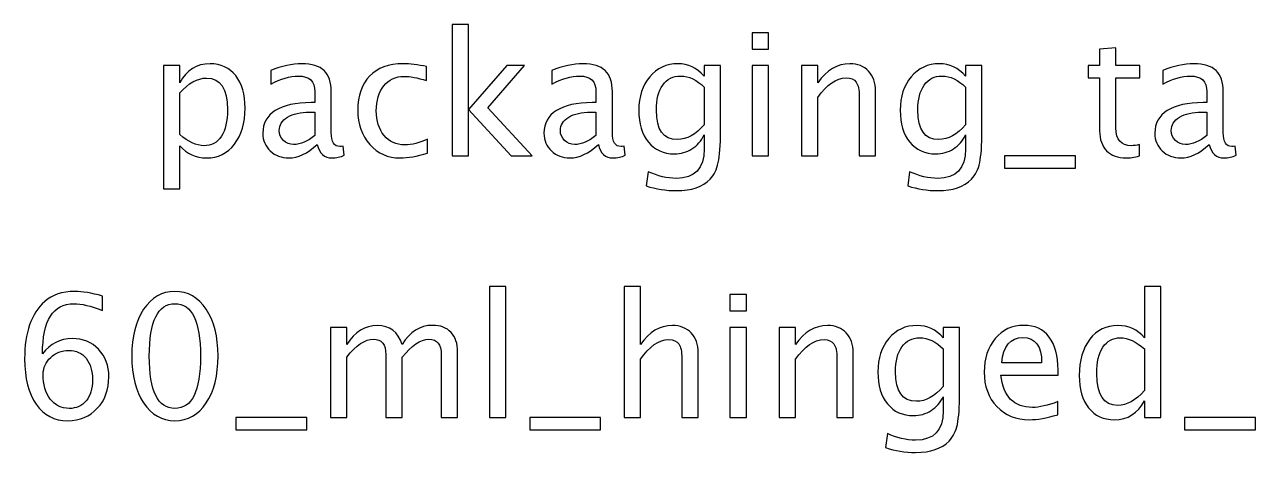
# Model space of a CAD drawing. Header units: centimetres. Extents: x -42.5 to 44.4, y -43.5 to 43.2.
# Drawn here: x -12.4 to -3.24, y 25.96 to 29.15 of the extents above; entities that cross this region are included whole.
import ezdxf

# ---------------------------------------------------------------- set-up
doc = ezdxf.new("R2010")
doc.units = ezdxf.units.CM
doc.header["$MEASUREMENT"] = 0
doc.layers.add('Layer 1', color=7, linetype='Continuous')

msp = doc.modelspace()

# ---------------------------------------------------------------- linework, layer by layer
at = {"layer": 'Layer 1'}
for points, knots in [([(-9.21841, 28.17044), (-9.21841, 28.17044), (-9.21841, 29.14961), (-9.21841, 29.14961), (-9.21841, 29.14961), (-9.21841, 29.14961), (-9.09649, 29.14961), (-9.09649, 29.14961), (-9.09649, 29.14961), (-9.09649, 29.14961), (-9.09649, 28.51694), (-9.09649, 28.51694), (-9.09649, 28.51694), (-9.09649, 28.51694), (-8.81074, 28.84354), (-8.81074, 28.84354), (-8.81074, 28.84354), (-8.81074, 28.84354), (-8.67908, 28.84354), (-8.67908, 28.84354), (-8.67908, 28.84354), (-8.67908, 28.84354), (-8.95213, 28.52943), (-8.95213, 28.52943), (-8.95213, 28.52943), (-8.95213, 28.52943), (-8.62193, 28.17044), (-8.62193, 28.17044), (-8.62193, 28.17044), (-8.62193, 28.17044), (-8.77899, 28.17044), (-8.77899, 28.17044), (-8.77899, 28.17044), (-8.77899, 28.17044), (-9.09649, 28.51567), (-9.09649, 28.51567), (-9.09649, 28.51567), (-9.09649, 28.51567), (-9.09649, 28.17044), (-9.09649, 28.17044), (-9.09649, 28.17044), (-9.09649, 28.17044), (-9.21841, 28.17044), (-9.21841, 28.17044)], [0, 0, 0, 0, 0.0833333, 0.0833333, 0.0833333, 0.0833333, 0.1666667, 0.1666667, 0.1666667, 0.1666667, 0.25, 0.25, 0.25, 0.25, 0.3333333, 0.3333333, 0.3333333, 0.3333333, 0.4166667, 0.4166667, 0.4166667, 0.4166667, 0.5, 0.5, 0.5, 0.5, 0.5833333, 0.5833333, 0.5833333, 0.5833333, 0.6666667, 0.6666667, 0.6666667, 0.6666667, 0.75, 0.75, 0.75, 0.75, 0.8333333, 0.8333333, 0.8333333, 0.8333333, 1, 1, 1, 1]), ([(-6.98299, 28.96673), (-6.98299, 28.96673), (-6.98299, 29.08865), (-6.98299, 29.08865), (-6.98299, 29.08865), (-6.98299, 29.08865), (-6.86107, 29.08865), (-6.86107, 29.08865), (-6.86107, 29.08865), (-6.86107, 29.08865), (-6.86107, 28.96673), (-6.86107, 28.96673), (-6.86107, 28.96673), (-6.86107, 28.96673), (-6.98299, 28.96673), (-6.98299, 28.96673)], [0, 0, 0, 0, 0.2, 0.2, 0.2, 0.2, 0.4, 0.4, 0.4, 0.4, 0.6, 0.6, 0.6, 0.6, 1, 1, 1, 1]), ([(-4.09987, 28.17065), (-4.13755, 28.16028), (-4.17035, 28.1552), (-4.19808, 28.1552), (-4.19808, 28.1552), (-4.26031, 28.1552), (-4.30878, 28.17298), (-4.3435, 28.20854), (-4.3435, 28.20854), (-4.37842, 28.2441), (-4.39578, 28.29342), (-4.39578, 28.35671), (-4.39578, 28.35671), (-4.39578, 28.35671), (-4.39578, 28.7521), (-4.39578, 28.7521), (-4.39578, 28.7521), (-4.39578, 28.7521), (-4.48002, 28.7521), (-4.48002, 28.7521), (-4.48002, 28.7521), (-4.48002, 28.7521), (-4.48002, 28.84354), (-4.48002, 28.84354), (-4.48002, 28.84354), (-4.48002, 28.84354), (-4.39578, 28.84354), (-4.39578, 28.84354), (-4.39578, 28.84354), (-4.39578, 28.84354), (-4.39578, 28.96525), (-4.39578, 28.96525), (-4.39578, 28.96525), (-4.39578, 28.96525), (-4.27386, 28.97689), (-4.27386, 28.97689), (-4.27386, 28.97689), (-4.27386, 28.97689), (-4.27386, 28.84354), (-4.27386, 28.84354), (-4.27386, 28.84354), (-4.27386, 28.84354), (-4.09733, 28.84354), (-4.09733, 28.84354), (-4.09733, 28.84354), (-4.09733, 28.84354), (-4.09733, 28.7521), (-4.09733, 28.7521), (-4.09733, 28.7521), (-4.09733, 28.7521), (-4.27386, 28.7521), (-4.27386, 28.7521), (-4.27386, 28.7521), (-4.27386, 28.7521), (-4.27386, 28.37872), (-4.27386, 28.37872), (-4.27386, 28.37872), (-4.27386, 28.29067), (-4.23555, 28.24664), (-4.15914, 28.24664), (-4.15914, 28.24664), (-4.14284, 28.24664), (-4.12315, 28.24939), (-4.09987, 28.25468), (-4.09987, 28.25468), (-4.09987, 28.25468), (-4.09987, 28.17065), (-4.09987, 28.17065)], [0, 0, 0, 0, 0.0555556, 0.0555556, 0.0555556, 0.0555556, 0.1111111, 0.1111111, 0.1111111, 0.1111111, 0.1666667, 0.1666667, 0.1666667, 0.1666667, 0.2222222, 0.2222222, 0.2222222, 0.2222222, 0.2777778, 0.2777778, 0.2777778, 0.2777778, 0.3333333, 0.3333333, 0.3333333, 0.3333333, 0.3888889, 0.3888889, 0.3888889, 0.3888889, 0.4444444, 0.4444444, 0.4444444, 0.4444444, 0.5, 0.5, 0.5, 0.5, 0.5555556, 0.5555556, 0.5555556, 0.5555556, 0.6111111, 0.6111111, 0.6111111, 0.6111111, 0.6666667, 0.6666667, 0.6666667, 0.6666667, 0.7222222, 0.7222222, 0.7222222, 0.7222222, 0.7777778, 0.7777778, 0.7777778, 0.7777778, 0.8333333, 0.8333333, 0.8333333, 0.8333333, 0.8888889, 0.8888889, 0.8888889, 0.8888889, 1, 1, 1, 1]), ([(-11.36936, 27.92533), (-11.36936, 27.92533), (-11.36936, 28.84354), (-11.36936, 28.84354), (-11.36936, 28.84354), (-11.36936, 28.84354), (-11.24744, 28.84354), (-11.24744, 28.84354), (-11.24744, 28.84354), (-11.24744, 28.84354), (-11.24744, 28.71633), (-11.24744, 28.71633), (-11.24744, 28.71633), (-11.19749, 28.81052), (-11.12234, 28.85751), (-11.02223, 28.85751), (-11.02223, 28.85751), (-10.94116, 28.85751), (-10.87745, 28.82809), (-10.83088, 28.76903), (-10.83088, 28.76903), (-10.78431, 28.70998), (-10.76103, 28.62933), (-10.76103, 28.5271), (-10.76103, 28.5271), (-10.76103, 28.41576), (-10.78749, 28.3258), (-10.84019, 28.25765), (-10.84019, 28.25765), (-10.8929, 28.18928), (-10.96232, 28.1552), (-11.04826, 28.1552), (-11.04826, 28.1552), (-11.12806, 28.1552), (-11.19452, 28.18568), (-11.24744, 28.24685), (-11.24744, 28.24685), (-11.24744, 28.24685), (-11.24744, 27.92533), (-11.24744, 27.92533), (-11.24744, 27.92533), (-11.24744, 27.92533), (-11.36936, 27.92533), (-11.36936, 27.92533)], [0, 0, 0, 0, 0.0833333, 0.0833333, 0.0833333, 0.0833333, 0.1666667, 0.1666667, 0.1666667, 0.1666667, 0.25, 0.25, 0.25, 0.25, 0.3333333, 0.3333333, 0.3333333, 0.3333333, 0.4166667, 0.4166667, 0.4166667, 0.4166667, 0.5, 0.5, 0.5, 0.5, 0.5833333, 0.5833333, 0.5833333, 0.5833333, 0.6666667, 0.6666667, 0.6666667, 0.6666667, 0.75, 0.75, 0.75, 0.75, 0.8333333, 0.8333333, 0.8333333, 0.8333333, 1, 1, 1, 1]), ([(-10.22319, 28.25617), (-10.29642, 28.18886), (-10.36691, 28.1552), (-10.43464, 28.1552), (-10.43464, 28.1552), (-10.49031, 28.1552), (-10.53667, 28.17256), (-10.57328, 28.20748), (-10.57328, 28.20748), (-10.61011, 28.24241), (-10.62853, 28.28643), (-10.62853, 28.33956), (-10.62853, 28.33956), (-10.62853, 28.41301), (-10.59763, 28.46953), (-10.53582, 28.5089), (-10.53582, 28.5089), (-10.47401, 28.54827), (-10.38532, 28.56795), (-10.26975, 28.56795), (-10.26975, 28.56795), (-10.26975, 28.56795), (-10.24118, 28.56795), (-10.24118, 28.56795), (-10.24118, 28.56795), (-10.24118, 28.56795), (-10.24118, 28.64902), (-10.24118, 28.64902), (-10.24118, 28.64902), (-10.24118, 28.72712), (-10.28182, 28.76607), (-10.36331, 28.76607), (-10.36331, 28.76607), (-10.42639, 28.76607), (-10.49539, 28.74617), (-10.57011, 28.70638), (-10.57011, 28.70638), (-10.57011, 28.70638), (-10.57011, 28.80671), (-10.57011, 28.80671), (-10.57011, 28.80671), (-10.48798, 28.84058), (-10.41051, 28.85751), (-10.33791, 28.85751), (-10.33791, 28.85751), (-10.26319, 28.85751), (-10.20795, 28.84058), (-10.1726, 28.8065), (-10.1726, 28.8065), (-10.13704, 28.77242), (-10.11926, 28.71993), (-10.11926, 28.64902), (-10.11926, 28.64902), (-10.11926, 28.64902), (-10.11926, 28.34485), (-10.11926, 28.34485), (-10.11926, 28.34485), (-10.11926, 28.27522), (-10.09788, 28.24029), (-10.05491, 28.24029), (-10.05491, 28.24029), (-10.04962, 28.24029), (-10.04179, 28.24114), (-10.03142, 28.24283), (-10.03142, 28.24283), (-10.03142, 28.24283), (-10.02274, 28.1751), (-10.02274, 28.1751), (-10.02274, 28.1751), (-10.05047, 28.16176), (-10.08095, 28.1552), (-10.11439, 28.1552), (-10.11439, 28.1552), (-10.17133, 28.1552), (-10.20752, 28.18886), (-10.22319, 28.25617)], [0, 0, 0, 0, 0.05, 0.05, 0.05, 0.05, 0.1, 0.1, 0.1, 0.1, 0.15, 0.15, 0.15, 0.15, 0.2, 0.2, 0.2, 0.2, 0.25, 0.25, 0.25, 0.25, 0.3, 0.3, 0.3, 0.3, 0.35, 0.35, 0.35, 0.35, 0.4, 0.4, 0.4, 0.4, 0.45, 0.45, 0.45, 0.45, 0.5, 0.5, 0.5, 0.5, 0.55, 0.55, 0.55, 0.55, 0.6, 0.6, 0.6, 0.6, 0.65, 0.65, 0.65, 0.65, 0.7, 0.7, 0.7, 0.7, 0.75, 0.75, 0.75, 0.75, 0.8, 0.8, 0.8, 0.8, 0.85, 0.85, 0.85, 0.85, 0.9, 0.9, 0.9, 0.9, 1, 1, 1, 1]), ([(-9.4015, 28.19076), (-9.48045, 28.16705), (-9.54861, 28.1552), (-9.60597, 28.1552), (-9.60597, 28.1552), (-9.69699, 28.1552), (-9.77234, 28.18886), (-9.83224, 28.25595), (-9.83224, 28.25595), (-9.89214, 28.32326), (-9.9222, 28.40814), (-9.9222, 28.51038), (-9.9222, 28.51038), (-9.9222, 28.6196), (-9.89257, 28.7049), (-9.8333, 28.76586), (-9.8333, 28.76586), (-9.77403, 28.82703), (-9.69127, 28.85751), (-9.58501, 28.85751), (-9.58501, 28.85751), (-9.53273, 28.85751), (-9.47389, 28.85031), (-9.40912, 28.83592), (-9.40912, 28.83592), (-9.40912, 28.83592), (-9.40912, 28.73305), (-9.40912, 28.73305), (-9.40912, 28.73305), (-9.47791, 28.75337), (-9.534, 28.76353), (-9.57718, 28.76353), (-9.57718, 28.76353), (-9.63984, 28.76353), (-9.69, 28.74004), (-9.72747, 28.69326), (-9.72747, 28.69326), (-9.76493, 28.64648), (-9.78377, 28.58404), (-9.78377, 28.50614), (-9.78377, 28.50614), (-9.78377, 28.43058), (-9.7643, 28.36962), (-9.72556, 28.32284), (-9.72556, 28.32284), (-9.68683, 28.27627), (-9.63624, 28.25299), (-9.57337, 28.25299), (-9.57337, 28.25299), (-9.5177, 28.25299), (-9.46055, 28.26738), (-9.4015, 28.29617), (-9.4015, 28.29617), (-9.4015, 28.29617), (-9.4015, 28.19076), (-9.4015, 28.19076)], [0, 0, 0, 0, 0.0666667, 0.0666667, 0.0666667, 0.0666667, 0.1333333, 0.1333333, 0.1333333, 0.1333333, 0.2, 0.2, 0.2, 0.2, 0.2666667, 0.2666667, 0.2666667, 0.2666667, 0.3333333, 0.3333333, 0.3333333, 0.3333333, 0.4, 0.4, 0.4, 0.4, 0.4666667, 0.4666667, 0.4666667, 0.4666667, 0.5333333, 0.5333333, 0.5333333, 0.5333333, 0.6, 0.6, 0.6, 0.6, 0.6666667, 0.6666667, 0.6666667, 0.6666667, 0.7333333, 0.7333333, 0.7333333, 0.7333333, 0.8, 0.8, 0.8, 0.8, 0.8666667, 0.8666667, 0.8666667, 0.8666667, 1, 1, 1, 1]), ([(-8.12917, 28.25617), (-8.2024, 28.18886), (-8.27289, 28.1552), (-8.34062, 28.1552), (-8.34062, 28.1552), (-8.39629, 28.1552), (-8.44265, 28.17256), (-8.47926, 28.20748), (-8.47926, 28.20748), (-8.51609, 28.24241), (-8.53451, 28.28643), (-8.53451, 28.33956), (-8.53451, 28.33956), (-8.53451, 28.41301), (-8.50361, 28.46953), (-8.4418, 28.5089), (-8.4418, 28.5089), (-8.37999, 28.54827), (-8.2913, 28.56795), (-8.17573, 28.56795), (-8.17573, 28.56795), (-8.17573, 28.56795), (-8.14716, 28.56795), (-8.14716, 28.56795), (-8.14716, 28.56795), (-8.14716, 28.56795), (-8.14716, 28.64902), (-8.14716, 28.64902), (-8.14716, 28.64902), (-8.14716, 28.72712), (-8.1878, 28.76607), (-8.26929, 28.76607), (-8.26929, 28.76607), (-8.33237, 28.76607), (-8.40137, 28.74617), (-8.47609, 28.70638), (-8.47609, 28.70638), (-8.47609, 28.70638), (-8.47609, 28.80671), (-8.47609, 28.80671), (-8.47609, 28.80671), (-8.39396, 28.84058), (-8.31649, 28.85751), (-8.24389, 28.85751), (-8.24389, 28.85751), (-8.16917, 28.85751), (-8.11393, 28.84058), (-8.07858, 28.8065), (-8.07858, 28.8065), (-8.04302, 28.77242), (-8.02524, 28.71993), (-8.02524, 28.64902), (-8.02524, 28.64902), (-8.02524, 28.64902), (-8.02524, 28.34485), (-8.02524, 28.34485), (-8.02524, 28.34485), (-8.02524, 28.27522), (-8.00386, 28.24029), (-7.96089, 28.24029), (-7.96089, 28.24029), (-7.9556, 28.24029), (-7.94777, 28.24114), (-7.9374, 28.24283), (-7.9374, 28.24283), (-7.9374, 28.24283), (-7.92872, 28.1751), (-7.92872, 28.1751), (-7.92872, 28.1751), (-7.95645, 28.16176), (-7.98693, 28.1552), (-8.02037, 28.1552), (-8.02037, 28.1552), (-8.07731, 28.1552), (-8.1135, 28.18886), (-8.12917, 28.25617)], [0, 0, 0, 0, 0.05, 0.05, 0.05, 0.05, 0.1, 0.1, 0.1, 0.1, 0.15, 0.15, 0.15, 0.15, 0.2, 0.2, 0.2, 0.2, 0.25, 0.25, 0.25, 0.25, 0.3, 0.3, 0.3, 0.3, 0.35, 0.35, 0.35, 0.35, 0.4, 0.4, 0.4, 0.4, 0.45, 0.45, 0.45, 0.45, 0.5, 0.5, 0.5, 0.5, 0.55, 0.55, 0.55, 0.55, 0.6, 0.6, 0.6, 0.6, 0.65, 0.65, 0.65, 0.65, 0.7, 0.7, 0.7, 0.7, 0.75, 0.75, 0.75, 0.75, 0.8, 0.8, 0.8, 0.8, 0.85, 0.85, 0.85, 0.85, 0.9, 0.9, 0.9, 0.9, 1, 1, 1, 1]), ([(-7.7723, 27.94692), (-7.7723, 27.94692), (-7.75791, 28.05233), (-7.75791, 28.05233), (-7.75791, 28.05233), (-7.68721, 28.01931), (-7.61715, 28.0028), (-7.54793, 28.0028), (-7.54793, 28.0028), (-7.41056, 28.0028), (-7.34177, 28.07561), (-7.34177, 28.22103), (-7.34177, 28.22103), (-7.34177, 28.22103), (-7.34177, 28.32686), (-7.34177, 28.32686), (-7.34177, 28.32686), (-7.36294, 28.2822), (-7.39299, 28.2477), (-7.43215, 28.22293), (-7.43215, 28.22293), (-7.47131, 28.19817), (-7.51491, 28.18568), (-7.56296, 28.18568), (-7.56296, 28.18568), (-7.64445, 28.18568), (-7.70901, 28.21489), (-7.75664, 28.27331), (-7.75664, 28.27331), (-7.80426, 28.33173), (-7.82818, 28.41089), (-7.82818, 28.5108), (-7.82818, 28.5108), (-7.82818, 28.61304), (-7.80109, 28.69643), (-7.7469, 28.76099), (-7.7469, 28.76099), (-7.6925, 28.82534), (-7.62244, 28.85751), (-7.53629, 28.85751), (-7.53629, 28.85751), (-7.46094, 28.85751), (-7.39596, 28.82703), (-7.34177, 28.76586), (-7.34177, 28.76586), (-7.34177, 28.76586), (-7.34177, 28.84354), (-7.34177, 28.84354), (-7.34177, 28.84354), (-7.34177, 28.84354), (-7.21985, 28.84354), (-7.21985, 28.84354), (-7.21985, 28.84354), (-7.21985, 28.84354), (-7.21985, 28.35417), (-7.21985, 28.35417), (-7.21985, 28.35417), (-7.21985, 28.24897), (-7.22535, 28.17108), (-7.23636, 28.12049), (-7.23636, 28.12049), (-7.24715, 28.0699), (-7.2679, 28.02841), (-7.29795, 27.99624), (-7.29795, 27.99624), (-7.35129, 27.93972), (-7.43469, 27.91136), (-7.54793, 27.91136), (-7.54793, 27.91136), (-7.62561, 27.91136), (-7.70033, 27.92321), (-7.7723, 27.94692)], [0, 0, 0, 0, 0.0526316, 0.0526316, 0.0526316, 0.0526316, 0.1052632, 0.1052632, 0.1052632, 0.1052632, 0.1578947, 0.1578947, 0.1578947, 0.1578947, 0.2105263, 0.2105263, 0.2105263, 0.2105263, 0.2631579, 0.2631579, 0.2631579, 0.2631579, 0.3157895, 0.3157895, 0.3157895, 0.3157895, 0.3684211, 0.3684211, 0.3684211, 0.3684211, 0.4210526, 0.4210526, 0.4210526, 0.4210526, 0.4736842, 0.4736842, 0.4736842, 0.4736842, 0.5263158, 0.5263158, 0.5263158, 0.5263158, 0.5789474, 0.5789474, 0.5789474, 0.5789474, 0.6315789, 0.6315789, 0.6315789, 0.6315789, 0.6842105, 0.6842105, 0.6842105, 0.6842105, 0.7368421, 0.7368421, 0.7368421, 0.7368421, 0.7894737, 0.7894737, 0.7894737, 0.7894737, 0.8421053, 0.8421053, 0.8421053, 0.8421053, 0.8947368, 0.8947368, 0.8947368, 0.8947368, 1, 1, 1, 1]), ([(-6.98299, 28.17044), (-6.98299, 28.17044), (-6.98299, 28.84354), (-6.98299, 28.84354), (-6.98299, 28.84354), (-6.98299, 28.84354), (-6.86107, 28.84354), (-6.86107, 28.84354), (-6.86107, 28.84354), (-6.86107, 28.84354), (-6.86107, 28.17044), (-6.86107, 28.17044), (-6.86107, 28.17044), (-6.86107, 28.17044), (-6.98299, 28.17044), (-6.98299, 28.17044)], [0, 0, 0, 0, 0.2, 0.2, 0.2, 0.2, 0.4, 0.4, 0.4, 0.4, 0.6, 0.6, 0.6, 0.6, 1, 1, 1, 1]), ([(-6.61596, 28.17044), (-6.61596, 28.17044), (-6.61596, 28.84354), (-6.61596, 28.84354), (-6.61596, 28.84354), (-6.61596, 28.84354), (-6.49404, 28.84354), (-6.49404, 28.84354), (-6.49404, 28.84354), (-6.49404, 28.84354), (-6.49404, 28.71633), (-6.49404, 28.71633), (-6.49404, 28.71633), (-6.42948, 28.81052), (-6.35032, 28.85751), (-6.25676, 28.85751), (-6.25676, 28.85751), (-6.19792, 28.85751), (-6.15114, 28.8391), (-6.11664, 28.80205), (-6.11664, 28.80205), (-6.08214, 28.76522), (-6.06478, 28.71548), (-6.06478, 28.65325), (-6.06478, 28.65325), (-6.06478, 28.65325), (-6.06478, 28.17044), (-6.06478, 28.17044), (-6.06478, 28.17044), (-6.06478, 28.17044), (-6.1867, 28.17044), (-6.1867, 28.17044), (-6.1867, 28.17044), (-6.1867, 28.17044), (-6.1867, 28.61346), (-6.1867, 28.61346), (-6.1867, 28.61346), (-6.1867, 28.66341), (-6.19411, 28.69897), (-6.20871, 28.72014), (-6.20871, 28.72014), (-6.22353, 28.74152), (-6.24787, 28.7521), (-6.28195, 28.7521), (-6.28195, 28.7521), (-6.35688, 28.7521), (-6.42758, 28.70321), (-6.49404, 28.60542), (-6.49404, 28.60542), (-6.49404, 28.60542), (-6.49404, 28.17044), (-6.49404, 28.17044), (-6.49404, 28.17044), (-6.49404, 28.17044), (-6.61596, 28.17044), (-6.61596, 28.17044)], [0, 0, 0, 0, 0.0666667, 0.0666667, 0.0666667, 0.0666667, 0.1333333, 0.1333333, 0.1333333, 0.1333333, 0.2, 0.2, 0.2, 0.2, 0.2666667, 0.2666667, 0.2666667, 0.2666667, 0.3333333, 0.3333333, 0.3333333, 0.3333333, 0.4, 0.4, 0.4, 0.4, 0.4666667, 0.4666667, 0.4666667, 0.4666667, 0.5333333, 0.5333333, 0.5333333, 0.5333333, 0.6, 0.6, 0.6, 0.6, 0.6666667, 0.6666667, 0.6666667, 0.6666667, 0.7333333, 0.7333333, 0.7333333, 0.7333333, 0.8, 0.8, 0.8, 0.8, 0.8666667, 0.8666667, 0.8666667, 0.8666667, 1, 1, 1, 1]), ([(-5.82517, 27.94692), (-5.82517, 27.94692), (-5.81078, 28.05233), (-5.81078, 28.05233), (-5.81078, 28.05233), (-5.74008, 28.01931), (-5.67002, 28.0028), (-5.6008, 28.0028), (-5.6008, 28.0028), (-5.46343, 28.0028), (-5.39464, 28.07561), (-5.39464, 28.22103), (-5.39464, 28.22103), (-5.39464, 28.22103), (-5.39464, 28.32686), (-5.39464, 28.32686), (-5.39464, 28.32686), (-5.41581, 28.2822), (-5.44586, 28.2477), (-5.48502, 28.22293), (-5.48502, 28.22293), (-5.52418, 28.19817), (-5.56778, 28.18568), (-5.61583, 28.18568), (-5.61583, 28.18568), (-5.69732, 28.18568), (-5.76188, 28.21489), (-5.80951, 28.27331), (-5.80951, 28.27331), (-5.85713, 28.33173), (-5.88105, 28.41089), (-5.88105, 28.5108), (-5.88105, 28.5108), (-5.88105, 28.61304), (-5.85396, 28.69643), (-5.79977, 28.76099), (-5.79977, 28.76099), (-5.74537, 28.82534), (-5.67531, 28.85751), (-5.58916, 28.85751), (-5.58916, 28.85751), (-5.51381, 28.85751), (-5.44883, 28.82703), (-5.39464, 28.76586), (-5.39464, 28.76586), (-5.39464, 28.76586), (-5.39464, 28.84354), (-5.39464, 28.84354), (-5.39464, 28.84354), (-5.39464, 28.84354), (-5.27272, 28.84354), (-5.27272, 28.84354), (-5.27272, 28.84354), (-5.27272, 28.84354), (-5.27272, 28.35417), (-5.27272, 28.35417), (-5.27272, 28.35417), (-5.27272, 28.24897), (-5.27822, 28.17108), (-5.28923, 28.12049), (-5.28923, 28.12049), (-5.30002, 28.0699), (-5.32077, 28.02841), (-5.35082, 27.99624), (-5.35082, 27.99624), (-5.40416, 27.93972), (-5.48756, 27.91136), (-5.6008, 27.91136), (-5.6008, 27.91136), (-5.67848, 27.91136), (-5.7532, 27.92321), (-5.82517, 27.94692)], [0, 0, 0, 0, 0.0526316, 0.0526316, 0.0526316, 0.0526316, 0.1052632, 0.1052632, 0.1052632, 0.1052632, 0.1578947, 0.1578947, 0.1578947, 0.1578947, 0.2105263, 0.2105263, 0.2105263, 0.2105263, 0.2631579, 0.2631579, 0.2631579, 0.2631579, 0.3157895, 0.3157895, 0.3157895, 0.3157895, 0.3684211, 0.3684211, 0.3684211, 0.3684211, 0.4210526, 0.4210526, 0.4210526, 0.4210526, 0.4736842, 0.4736842, 0.4736842, 0.4736842, 0.5263158, 0.5263158, 0.5263158, 0.5263158, 0.5789474, 0.5789474, 0.5789474, 0.5789474, 0.6315789, 0.6315789, 0.6315789, 0.6315789, 0.6842105, 0.6842105, 0.6842105, 0.6842105, 0.7368421, 0.7368421, 0.7368421, 0.7368421, 0.7894737, 0.7894737, 0.7894737, 0.7894737, 0.8421053, 0.8421053, 0.8421053, 0.8421053, 0.8947368, 0.8947368, 0.8947368, 0.8947368, 1, 1, 1, 1]), ([(-3.57896, 28.25617), (-3.65219, 28.18886), (-3.72268, 28.1552), (-3.79041, 28.1552), (-3.79041, 28.1552), (-3.84608, 28.1552), (-3.89244, 28.17256), (-3.92905, 28.20748), (-3.92905, 28.20748), (-3.96588, 28.24241), (-3.9843, 28.28643), (-3.9843, 28.33956), (-3.9843, 28.33956), (-3.9843, 28.41301), (-3.9534, 28.46953), (-3.89159, 28.5089), (-3.89159, 28.5089), (-3.82978, 28.54827), (-3.74109, 28.56795), (-3.62552, 28.56795), (-3.62552, 28.56795), (-3.62552, 28.56795), (-3.59695, 28.56795), (-3.59695, 28.56795), (-3.59695, 28.56795), (-3.59695, 28.56795), (-3.59695, 28.64902), (-3.59695, 28.64902), (-3.59695, 28.64902), (-3.59695, 28.72712), (-3.63759, 28.76607), (-3.71908, 28.76607), (-3.71908, 28.76607), (-3.78216, 28.76607), (-3.85116, 28.74617), (-3.92588, 28.70638), (-3.92588, 28.70638), (-3.92588, 28.70638), (-3.92588, 28.80671), (-3.92588, 28.80671), (-3.92588, 28.80671), (-3.84375, 28.84058), (-3.76628, 28.85751), (-3.69368, 28.85751), (-3.69368, 28.85751), (-3.61896, 28.85751), (-3.56372, 28.84058), (-3.52837, 28.8065), (-3.52837, 28.8065), (-3.49281, 28.77242), (-3.47503, 28.71993), (-3.47503, 28.64902), (-3.47503, 28.64902), (-3.47503, 28.64902), (-3.47503, 28.34485), (-3.47503, 28.34485), (-3.47503, 28.34485), (-3.47503, 28.27522), (-3.45365, 28.24029), (-3.41068, 28.24029), (-3.41068, 28.24029), (-3.40539, 28.24029), (-3.39756, 28.24114), (-3.38719, 28.24283), (-3.38719, 28.24283), (-3.38719, 28.24283), (-3.37851, 28.1751), (-3.37851, 28.1751), (-3.37851, 28.1751), (-3.40624, 28.16176), (-3.43672, 28.1552), (-3.47016, 28.1552), (-3.47016, 28.1552), (-3.5271, 28.1552), (-3.56329, 28.18886), (-3.57896, 28.25617)], [0, 0, 0, 0, 0.05, 0.05, 0.05, 0.05, 0.1, 0.1, 0.1, 0.1, 0.15, 0.15, 0.15, 0.15, 0.2, 0.2, 0.2, 0.2, 0.25, 0.25, 0.25, 0.25, 0.3, 0.3, 0.3, 0.3, 0.35, 0.35, 0.35, 0.35, 0.4, 0.4, 0.4, 0.4, 0.45, 0.45, 0.45, 0.45, 0.5, 0.5, 0.5, 0.5, 0.55, 0.55, 0.55, 0.55, 0.6, 0.6, 0.6, 0.6, 0.65, 0.65, 0.65, 0.65, 0.7, 0.7, 0.7, 0.7, 0.75, 0.75, 0.75, 0.75, 0.8, 0.8, 0.8, 0.8, 0.85, 0.85, 0.85, 0.85, 0.9, 0.9, 0.9, 0.9, 1, 1, 1, 1]), ([(-11.24744, 28.33088), (-11.18457, 28.27479), (-11.12467, 28.24664), (-11.06773, 28.24664), (-11.06773, 28.24664), (-11.01164, 28.24664), (-10.96825, 28.27014), (-10.93777, 28.31691), (-10.93777, 28.31691), (-10.90708, 28.36369), (-10.89184, 28.42952), (-10.89184, 28.51461), (-10.89184, 28.51461), (-10.89184, 28.67209), (-10.94391, 28.75083), (-11.04805, 28.75083), (-11.04805, 28.75083), (-11.11621, 28.75083), (-11.18267, 28.714), (-11.24744, 28.64013), (-11.24744, 28.64013), (-11.24744, 28.64013), (-11.24744, 28.33088), (-11.24744, 28.33088)], [0, 0, 0, 0, 0.1428571, 0.1428571, 0.1428571, 0.1428571, 0.2857143, 0.2857143, 0.2857143, 0.2857143, 0.4285714, 0.4285714, 0.4285714, 0.4285714, 0.5714286, 0.5714286, 0.5714286, 0.5714286, 0.7142857, 0.7142857, 0.7142857, 0.7142857, 1, 1, 1, 1]), ([(-7.34177, 28.40327), (-7.34177, 28.40327), (-7.34177, 28.68246), (-7.34177, 28.68246), (-7.34177, 28.68246), (-7.39553, 28.73813), (-7.45416, 28.76607), (-7.51745, 28.76607), (-7.51745, 28.76607), (-7.57376, 28.76607), (-7.61778, 28.74363), (-7.64953, 28.69855), (-7.64953, 28.69855), (-7.68149, 28.65368), (-7.69737, 28.59123), (-7.69737, 28.51165), (-7.69737, 28.51165), (-7.69737, 28.36539), (-7.64551, 28.29236), (-7.54158, 28.29236), (-7.54158, 28.29236), (-7.47089, 28.29236), (-7.40421, 28.3294), (-7.34177, 28.40327)], [0, 0, 0, 0, 0.1428571, 0.1428571, 0.1428571, 0.1428571, 0.2857143, 0.2857143, 0.2857143, 0.2857143, 0.4285714, 0.4285714, 0.4285714, 0.4285714, 0.5714286, 0.5714286, 0.5714286, 0.5714286, 0.7142857, 0.7142857, 0.7142857, 0.7142857, 1, 1, 1, 1]), ([(-5.39464, 28.40327), (-5.39464, 28.40327), (-5.39464, 28.68246), (-5.39464, 28.68246), (-5.39464, 28.68246), (-5.4484, 28.73813), (-5.50703, 28.76607), (-5.57032, 28.76607), (-5.57032, 28.76607), (-5.62663, 28.76607), (-5.67065, 28.74363), (-5.7024, 28.69855), (-5.7024, 28.69855), (-5.73436, 28.65368), (-5.75024, 28.59123), (-5.75024, 28.51165), (-5.75024, 28.51165), (-5.75024, 28.36539), (-5.69838, 28.29236), (-5.59445, 28.29236), (-5.59445, 28.29236), (-5.52376, 28.29236), (-5.45708, 28.3294), (-5.39464, 28.40327)], [0, 0, 0, 0, 0.1428571, 0.1428571, 0.1428571, 0.1428571, 0.2857143, 0.2857143, 0.2857143, 0.2857143, 0.4285714, 0.4285714, 0.4285714, 0.4285714, 0.5714286, 0.5714286, 0.5714286, 0.5714286, 0.7142857, 0.7142857, 0.7142857, 0.7142857, 1, 1, 1, 1]), ([(-10.24118, 28.32263), (-10.24118, 28.32263), (-10.24118, 28.49556), (-10.24118, 28.49556), (-10.24118, 28.49556), (-10.24118, 28.49556), (-10.28034, 28.49683), (-10.28034, 28.49683), (-10.28034, 28.49683), (-10.34807, 28.49683), (-10.40268, 28.48434), (-10.44438, 28.45937), (-10.44438, 28.45937), (-10.48587, 28.43418), (-10.50661, 28.40095), (-10.50661, 28.35946), (-10.50661, 28.35946), (-10.50661, 28.33046), (-10.49624, 28.30591), (-10.47571, 28.2858), (-10.47571, 28.2858), (-10.45496, 28.26569), (-10.42977, 28.25553), (-10.39993, 28.25553), (-10.39993, 28.25553), (-10.34913, 28.25553), (-10.29621, 28.27797), (-10.24118, 28.32263)], [0, 0, 0, 0, 0.125, 0.125, 0.125, 0.125, 0.25, 0.25, 0.25, 0.25, 0.375, 0.375, 0.375, 0.375, 0.5, 0.5, 0.5, 0.5, 0.625, 0.625, 0.625, 0.625, 0.75, 0.75, 0.75, 0.75, 1, 1, 1, 1]), ([(-8.14716, 28.32263), (-8.14716, 28.32263), (-8.14716, 28.49556), (-8.14716, 28.49556), (-8.14716, 28.49556), (-8.14716, 28.49556), (-8.18632, 28.49683), (-8.18632, 28.49683), (-8.18632, 28.49683), (-8.25405, 28.49683), (-8.30866, 28.48434), (-8.35036, 28.45937), (-8.35036, 28.45937), (-8.39185, 28.43418), (-8.41259, 28.40095), (-8.41259, 28.35946), (-8.41259, 28.35946), (-8.41259, 28.33046), (-8.40222, 28.30591), (-8.38169, 28.2858), (-8.38169, 28.2858), (-8.36094, 28.26569), (-8.33575, 28.25553), (-8.30591, 28.25553), (-8.30591, 28.25553), (-8.25511, 28.25553), (-8.20219, 28.27797), (-8.14716, 28.32263)], [0, 0, 0, 0, 0.125, 0.125, 0.125, 0.125, 0.25, 0.25, 0.25, 0.25, 0.375, 0.375, 0.375, 0.375, 0.5, 0.5, 0.5, 0.5, 0.625, 0.625, 0.625, 0.625, 0.75, 0.75, 0.75, 0.75, 1, 1, 1, 1]), ([(-3.59695, 28.32263), (-3.59695, 28.32263), (-3.59695, 28.49556), (-3.59695, 28.49556), (-3.59695, 28.49556), (-3.59695, 28.49556), (-3.63611, 28.49683), (-3.63611, 28.49683), (-3.63611, 28.49683), (-3.70384, 28.49683), (-3.75845, 28.48434), (-3.80015, 28.45937), (-3.80015, 28.45937), (-3.84164, 28.43418), (-3.86238, 28.40095), (-3.86238, 28.35946), (-3.86238, 28.35946), (-3.86238, 28.33046), (-3.85201, 28.30591), (-3.83148, 28.2858), (-3.83148, 28.2858), (-3.81073, 28.26569), (-3.78554, 28.25553), (-3.7557, 28.25553), (-3.7557, 28.25553), (-3.7049, 28.25553), (-3.65198, 28.27797), (-3.59695, 28.32263)], [0, 0, 0, 0, 0.125, 0.125, 0.125, 0.125, 0.25, 0.25, 0.25, 0.25, 0.375, 0.375, 0.375, 0.375, 0.5, 0.5, 0.5, 0.5, 0.625, 0.625, 0.625, 0.625, 0.75, 0.75, 0.75, 0.75, 1, 1, 1, 1]), ([(-5.10444, 28.079), (-5.10444, 28.079), (-5.10444, 28.17044), (-5.10444, 28.17044), (-5.10444, 28.17044), (-5.10444, 28.17044), (-4.57612, 28.17044), (-4.57612, 28.17044), (-4.57612, 28.17044), (-4.57612, 28.17044), (-4.57612, 28.079), (-4.57612, 28.079), (-4.57612, 28.079), (-4.57612, 28.079), (-5.10444, 28.079), (-5.10444, 28.079)], [0, 0, 0, 0, 0.2, 0.2, 0.2, 0.2, 0.4, 0.4, 0.4, 0.4, 0.6, 0.6, 0.6, 0.6, 1, 1, 1, 1]), ([(-12.26988, 26.6947), (-12.21146, 26.77026), (-12.13801, 26.80815), (-12.04953, 26.80815), (-12.04953, 26.80815), (-11.96931, 26.80815), (-11.9037, 26.78169), (-11.85247, 26.72856), (-11.85247, 26.72856), (-11.80146, 26.67544), (-11.77585, 26.60728), (-11.77585, 26.52409), (-11.77585, 26.52409), (-11.77585, 26.42863), (-11.80442, 26.3501), (-11.86179, 26.28851), (-11.86179, 26.28851), (-11.91915, 26.22691), (-11.99196, 26.19601), (-12.08065, 26.19601), (-12.08065, 26.19601), (-12.1814, 26.19601), (-12.26057, 26.23686), (-12.3175, 26.31835), (-12.3175, 26.31835), (-12.37465, 26.40006), (-12.40323, 26.51309), (-12.40323, 26.65723), (-12.40323, 26.65723), (-12.40323, 26.85154), (-12.35328, 26.99399), (-12.25358, 27.08501), (-12.25358, 27.08501), (-12.19939, 27.13496), (-12.12446, 27.15994), (-12.029, 27.15994), (-12.029, 27.15994), (-11.97355, 27.15994), (-11.90475, 27.14851), (-11.82284, 27.12565), (-11.82284, 27.12565), (-11.82284, 27.12565), (-11.82284, 27.01897), (-11.82284, 27.01897), (-11.82284, 27.01897), (-11.90941, 27.05199), (-11.98053, 27.0685), (-12.03641, 27.0685), (-12.03641, 27.0685), (-12.19199, 27.0685), (-12.26988, 26.94383), (-12.26988, 26.6947)], [0, 0, 0, 0, 0.0714286, 0.0714286, 0.0714286, 0.0714286, 0.1428571, 0.1428571, 0.1428571, 0.1428571, 0.2142857, 0.2142857, 0.2142857, 0.2142857, 0.2857143, 0.2857143, 0.2857143, 0.2857143, 0.3571429, 0.3571429, 0.3571429, 0.3571429, 0.4285714, 0.4285714, 0.4285714, 0.4285714, 0.5, 0.5, 0.5, 0.5, 0.5714286, 0.5714286, 0.5714286, 0.5714286, 0.6428571, 0.6428571, 0.6428571, 0.6428571, 0.7142857, 0.7142857, 0.7142857, 0.7142857, 0.7857143, 0.7857143, 0.7857143, 0.7857143, 0.8571429, 0.8571429, 0.8571429, 0.8571429, 1, 1, 1, 1]), ([(-11.28394, 26.19601), (-11.38025, 26.19601), (-11.45793, 26.24025), (-11.51677, 26.32851), (-11.51677, 26.32851), (-11.57583, 26.41678), (-11.60525, 26.5332), (-11.60525, 26.67798), (-11.60525, 26.67798), (-11.60525, 26.82276), (-11.57583, 26.93917), (-11.51677, 27.02744), (-11.51677, 27.02744), (-11.45793, 27.1157), (-11.38025, 27.15994), (-11.28394, 27.15994), (-11.28394, 27.15994), (-11.18721, 27.15994), (-11.10953, 27.11591), (-11.05068, 27.02786), (-11.05068, 27.02786), (-10.99205, 26.93981), (-10.96263, 26.82318), (-10.96263, 26.67798), (-10.96263, 26.67798), (-10.96263, 26.5332), (-10.99205, 26.41678), (-11.05068, 26.32851), (-11.05068, 26.32851), (-11.10953, 26.24025), (-11.18721, 26.19601), (-11.28394, 26.19601)], [0, 0, 0, 0, 0.1111111, 0.1111111, 0.1111111, 0.1111111, 0.2222222, 0.2222222, 0.2222222, 0.2222222, 0.3333333, 0.3333333, 0.3333333, 0.3333333, 0.4444444, 0.4444444, 0.4444444, 0.4444444, 0.5555556, 0.5555556, 0.5555556, 0.5555556, 0.6666667, 0.6666667, 0.6666667, 0.6666667, 0.7777778, 0.7777778, 0.7777778, 0.7777778, 1, 1, 1, 1]), ([(-8.93952, 26.21887), (-8.93952, 26.21887), (-8.93952, 27.19804), (-8.93952, 27.19804), (-8.93952, 27.19804), (-8.93952, 27.19804), (-8.8176, 27.19804), (-8.8176, 27.19804), (-8.8176, 27.19804), (-8.8176, 27.19804), (-8.8176, 26.21887), (-8.8176, 26.21887), (-8.8176, 26.21887), (-8.8176, 26.21887), (-8.93952, 26.21887), (-8.93952, 26.21887)], [0, 0, 0, 0, 0.2, 0.2, 0.2, 0.2, 0.4, 0.4, 0.4, 0.4, 0.6, 0.6, 0.6, 0.6, 1, 1, 1, 1]), ([(-7.93749, 26.21887), (-7.93749, 26.21887), (-7.93749, 27.19804), (-7.93749, 27.19804), (-7.93749, 27.19804), (-7.93749, 27.19804), (-7.81557, 27.19804), (-7.81557, 27.19804), (-7.81557, 27.19804), (-7.81557, 27.19804), (-7.81557, 26.76476), (-7.81557, 26.76476), (-7.81557, 26.76476), (-7.75101, 26.85895), (-7.67185, 26.90594), (-7.57829, 26.90594), (-7.57829, 26.90594), (-7.51945, 26.90594), (-7.47267, 26.88753), (-7.43817, 26.85048), (-7.43817, 26.85048), (-7.40367, 26.81365), (-7.38631, 26.76391), (-7.38631, 26.70168), (-7.38631, 26.70168), (-7.38631, 26.70168), (-7.38631, 26.21887), (-7.38631, 26.21887), (-7.38631, 26.21887), (-7.38631, 26.21887), (-7.50823, 26.21887), (-7.50823, 26.21887), (-7.50823, 26.21887), (-7.50823, 26.21887), (-7.50823, 26.66189), (-7.50823, 26.66189), (-7.50823, 26.66189), (-7.50823, 26.71184), (-7.51564, 26.7474), (-7.53024, 26.76857), (-7.53024, 26.76857), (-7.54506, 26.78995), (-7.5694, 26.80053), (-7.60348, 26.80053), (-7.60348, 26.80053), (-7.67841, 26.80053), (-7.74911, 26.75164), (-7.81557, 26.65385), (-7.81557, 26.65385), (-7.81557, 26.65385), (-7.81557, 26.21887), (-7.81557, 26.21887), (-7.81557, 26.21887), (-7.81557, 26.21887), (-7.93749, 26.21887), (-7.93749, 26.21887)], [0, 0, 0, 0, 0.0666667, 0.0666667, 0.0666667, 0.0666667, 0.1333333, 0.1333333, 0.1333333, 0.1333333, 0.2, 0.2, 0.2, 0.2, 0.2666667, 0.2666667, 0.2666667, 0.2666667, 0.3333333, 0.3333333, 0.3333333, 0.3333333, 0.4, 0.4, 0.4, 0.4, 0.4666667, 0.4666667, 0.4666667, 0.4666667, 0.5333333, 0.5333333, 0.5333333, 0.5333333, 0.6, 0.6, 0.6, 0.6, 0.6666667, 0.6666667, 0.6666667, 0.6666667, 0.7333333, 0.7333333, 0.7333333, 0.7333333, 0.8, 0.8, 0.8, 0.8, 0.8666667, 0.8666667, 0.8666667, 0.8666667, 1, 1, 1, 1]), ([(-7.14924, 27.01516), (-7.14924, 27.01516), (-7.14924, 27.13708), (-7.14924, 27.13708), (-7.14924, 27.13708), (-7.14924, 27.13708), (-7.02732, 27.13708), (-7.02732, 27.13708), (-7.02732, 27.13708), (-7.02732, 27.13708), (-7.02732, 27.01516), (-7.02732, 27.01516), (-7.02732, 27.01516), (-7.02732, 27.01516), (-7.14924, 27.01516), (-7.14924, 27.01516)], [0, 0, 0, 0, 0.2, 0.2, 0.2, 0.2, 0.4, 0.4, 0.4, 0.4, 0.6, 0.6, 0.6, 0.6, 1, 1, 1, 1]), ([(-4.06144, 26.21887), (-4.06144, 26.21887), (-4.06144, 26.34524), (-4.06144, 26.34524), (-4.06144, 26.34524), (-4.11118, 26.25083), (-4.18611, 26.20363), (-4.28623, 26.20363), (-4.28623, 26.20363), (-4.36751, 26.20363), (-4.43143, 26.23305), (-4.478, 26.29211), (-4.478, 26.29211), (-4.52457, 26.35116), (-4.54785, 26.43181), (-4.54785, 26.53404), (-4.54785, 26.53404), (-4.54785, 26.6458), (-4.52139, 26.73576), (-4.46869, 26.80392), (-4.46869, 26.80392), (-4.41577, 26.87186), (-4.34634, 26.90594), (-4.26019, 26.90594), (-4.26019, 26.90594), (-4.1804, 26.90594), (-4.11393, 26.87546), (-4.06144, 26.81429), (-4.06144, 26.81429), (-4.06144, 26.81429), (-4.06144, 27.19804), (-4.06144, 27.19804), (-4.06144, 27.19804), (-4.06144, 27.19804), (-3.93952, 27.19804), (-3.93952, 27.19804), (-3.93952, 27.19804), (-3.93952, 27.19804), (-3.93952, 26.21887), (-3.93952, 26.21887), (-3.93952, 26.21887), (-3.93952, 26.21887), (-4.06144, 26.21887), (-4.06144, 26.21887)], [0, 0, 0, 0, 0.0833333, 0.0833333, 0.0833333, 0.0833333, 0.1666667, 0.1666667, 0.1666667, 0.1666667, 0.25, 0.25, 0.25, 0.25, 0.3333333, 0.3333333, 0.3333333, 0.3333333, 0.4166667, 0.4166667, 0.4166667, 0.4166667, 0.5, 0.5, 0.5, 0.5, 0.5833333, 0.5833333, 0.5833333, 0.5833333, 0.6666667, 0.6666667, 0.6666667, 0.6666667, 0.75, 0.75, 0.75, 0.75, 0.8333333, 0.8333333, 0.8333333, 0.8333333, 1, 1, 1, 1]), ([(-11.28415, 26.28745), (-11.15694, 26.28745), (-11.09344, 26.41763), (-11.09344, 26.67798), (-11.09344, 26.67798), (-11.09344, 26.93833), (-11.15694, 27.0685), (-11.28415, 27.0685), (-11.28415, 27.0685), (-11.41094, 27.0685), (-11.47444, 26.93833), (-11.47444, 26.67798), (-11.47444, 26.67798), (-11.47444, 26.41763), (-11.41094, 26.28745), (-11.28415, 26.28745)], [0, 0, 0, 0, 0.2, 0.2, 0.2, 0.2, 0.4, 0.4, 0.4, 0.4, 0.6, 0.6, 0.6, 0.6, 1, 1, 1, 1]), ([(-10.12528, 26.21887), (-10.12528, 26.21887), (-10.12528, 26.89197), (-10.12528, 26.89197), (-10.12528, 26.89197), (-10.12528, 26.89197), (-10.00336, 26.89197), (-10.00336, 26.89197), (-10.00336, 26.89197), (-10.00336, 26.89197), (-10.00336, 26.76476), (-10.00336, 26.76476), (-10.00336, 26.76476), (-9.94388, 26.85895), (-9.86768, 26.90594), (-9.77434, 26.90594), (-9.77434, 26.90594), (-9.68438, 26.90594), (-9.62321, 26.85895), (-9.59061, 26.76476), (-9.59061, 26.76476), (-9.53282, 26.8598), (-9.45747, 26.90721), (-9.36497, 26.90721), (-9.36497, 26.90721), (-9.30592, 26.90721), (-9.25999, 26.88985), (-9.22718, 26.85493), (-9.22718, 26.85493), (-9.19437, 26.82), (-9.17786, 26.77111), (-9.17786, 26.70824), (-9.17786, 26.70824), (-9.17786, 26.70824), (-9.17786, 26.21887), (-9.17786, 26.21887), (-9.17786, 26.21887), (-9.17786, 26.21887), (-9.29978, 26.21887), (-9.29978, 26.21887), (-9.29978, 26.21887), (-9.29978, 26.21887), (-9.29978, 26.68814), (-9.29978, 26.68814), (-9.29978, 26.68814), (-9.29978, 26.76476), (-9.33026, 26.80307), (-9.39122, 26.80307), (-9.39122, 26.80307), (-9.45451, 26.80307), (-9.52097, 26.75841), (-9.59061, 26.66887), (-9.59061, 26.66887), (-9.59061, 26.66887), (-9.59061, 26.21887), (-9.59061, 26.21887), (-9.59061, 26.21887), (-9.59061, 26.21887), (-9.71253, 26.21887), (-9.71253, 26.21887), (-9.71253, 26.21887), (-9.71253, 26.21887), (-9.71253, 26.68856), (-9.71253, 26.68856), (-9.71253, 26.68856), (-9.71253, 26.76582), (-9.74343, 26.80434), (-9.80545, 26.80434), (-9.80545, 26.80434), (-9.86705, 26.80434), (-9.93309, 26.75947), (-10.00336, 26.66951), (-10.00336, 26.66951), (-10.00336, 26.66951), (-10.00336, 26.21887), (-10.00336, 26.21887), (-10.00336, 26.21887), (-10.00336, 26.21887), (-10.12528, 26.21887), (-10.12528, 26.21887)], [0, 0, 0, 0, 0.047619, 0.047619, 0.047619, 0.047619, 0.0952381, 0.0952381, 0.0952381, 0.0952381, 0.1428571, 0.1428571, 0.1428571, 0.1428571, 0.1904762, 0.1904762, 0.1904762, 0.1904762, 0.2380952, 0.2380952, 0.2380952, 0.2380952, 0.2857143, 0.2857143, 0.2857143, 0.2857143, 0.3333333, 0.3333333, 0.3333333, 0.3333333, 0.3809524, 0.3809524, 0.3809524, 0.3809524, 0.4285714, 0.4285714, 0.4285714, 0.4285714, 0.4761905, 0.4761905, 0.4761905, 0.4761905, 0.5238095, 0.5238095, 0.5238095, 0.5238095, 0.5714286, 0.5714286, 0.5714286, 0.5714286, 0.6190476, 0.6190476, 0.6190476, 0.6190476, 0.6666667, 0.6666667, 0.6666667, 0.6666667, 0.7142857, 0.7142857, 0.7142857, 0.7142857, 0.7619048, 0.7619048, 0.7619048, 0.7619048, 0.8095238, 0.8095238, 0.8095238, 0.8095238, 0.8571429, 0.8571429, 0.8571429, 0.8571429, 0.9047619, 0.9047619, 0.9047619, 0.9047619, 1, 1, 1, 1]), ([(-7.14924, 26.21887), (-7.14924, 26.21887), (-7.14924, 26.89197), (-7.14924, 26.89197), (-7.14924, 26.89197), (-7.14924, 26.89197), (-7.02732, 26.89197), (-7.02732, 26.89197), (-7.02732, 26.89197), (-7.02732, 26.89197), (-7.02732, 26.21887), (-7.02732, 26.21887), (-7.02732, 26.21887), (-7.02732, 26.21887), (-7.14924, 26.21887), (-7.14924, 26.21887)], [0, 0, 0, 0, 0.2, 0.2, 0.2, 0.2, 0.4, 0.4, 0.4, 0.4, 0.6, 0.6, 0.6, 0.6, 1, 1, 1, 1]), ([(-6.78221, 26.21887), (-6.78221, 26.21887), (-6.78221, 26.89197), (-6.78221, 26.89197), (-6.78221, 26.89197), (-6.78221, 26.89197), (-6.66029, 26.89197), (-6.66029, 26.89197), (-6.66029, 26.89197), (-6.66029, 26.89197), (-6.66029, 26.76476), (-6.66029, 26.76476), (-6.66029, 26.76476), (-6.59573, 26.85895), (-6.51657, 26.90594), (-6.42301, 26.90594), (-6.42301, 26.90594), (-6.36417, 26.90594), (-6.31739, 26.88753), (-6.28289, 26.85048), (-6.28289, 26.85048), (-6.24839, 26.81365), (-6.23103, 26.76391), (-6.23103, 26.70168), (-6.23103, 26.70168), (-6.23103, 26.70168), (-6.23103, 26.21887), (-6.23103, 26.21887), (-6.23103, 26.21887), (-6.23103, 26.21887), (-6.35295, 26.21887), (-6.35295, 26.21887), (-6.35295, 26.21887), (-6.35295, 26.21887), (-6.35295, 26.66189), (-6.35295, 26.66189), (-6.35295, 26.66189), (-6.35295, 26.71184), (-6.36036, 26.7474), (-6.37496, 26.76857), (-6.37496, 26.76857), (-6.38978, 26.78995), (-6.41412, 26.80053), (-6.4482, 26.80053), (-6.4482, 26.80053), (-6.52313, 26.80053), (-6.59383, 26.75164), (-6.66029, 26.65385), (-6.66029, 26.65385), (-6.66029, 26.65385), (-6.66029, 26.21887), (-6.66029, 26.21887), (-6.66029, 26.21887), (-6.66029, 26.21887), (-6.78221, 26.21887), (-6.78221, 26.21887)], [0, 0, 0, 0, 0.0666667, 0.0666667, 0.0666667, 0.0666667, 0.1333333, 0.1333333, 0.1333333, 0.1333333, 0.2, 0.2, 0.2, 0.2, 0.2666667, 0.2666667, 0.2666667, 0.2666667, 0.3333333, 0.3333333, 0.3333333, 0.3333333, 0.4, 0.4, 0.4, 0.4, 0.4666667, 0.4666667, 0.4666667, 0.4666667, 0.5333333, 0.5333333, 0.5333333, 0.5333333, 0.6, 0.6, 0.6, 0.6, 0.6666667, 0.6666667, 0.6666667, 0.6666667, 0.7333333, 0.7333333, 0.7333333, 0.7333333, 0.8, 0.8, 0.8, 0.8, 0.8666667, 0.8666667, 0.8666667, 0.8666667, 1, 1, 1, 1]), ([(-5.99142, 25.99535), (-5.99142, 25.99535), (-5.97703, 26.10076), (-5.97703, 26.10076), (-5.97703, 26.10076), (-5.90633, 26.06774), (-5.83627, 26.05123), (-5.76705, 26.05123), (-5.76705, 26.05123), (-5.62968, 26.05123), (-5.56089, 26.12404), (-5.56089, 26.26946), (-5.56089, 26.26946), (-5.56089, 26.26946), (-5.56089, 26.37529), (-5.56089, 26.37529), (-5.56089, 26.37529), (-5.58206, 26.33063), (-5.61211, 26.29613), (-5.65127, 26.27136), (-5.65127, 26.27136), (-5.69043, 26.2466), (-5.73403, 26.23411), (-5.78208, 26.23411), (-5.78208, 26.23411), (-5.86357, 26.23411), (-5.92813, 26.26332), (-5.97576, 26.32174), (-5.97576, 26.32174), (-6.02338, 26.38016), (-6.0473, 26.45932), (-6.0473, 26.55923), (-6.0473, 26.55923), (-6.0473, 26.66147), (-6.02021, 26.74486), (-5.96602, 26.80942), (-5.96602, 26.80942), (-5.91162, 26.87377), (-5.84156, 26.90594), (-5.75541, 26.90594), (-5.75541, 26.90594), (-5.68006, 26.90594), (-5.61508, 26.87546), (-5.56089, 26.81429), (-5.56089, 26.81429), (-5.56089, 26.81429), (-5.56089, 26.89197), (-5.56089, 26.89197), (-5.56089, 26.89197), (-5.56089, 26.89197), (-5.43897, 26.89197), (-5.43897, 26.89197), (-5.43897, 26.89197), (-5.43897, 26.89197), (-5.43897, 26.4026), (-5.43897, 26.4026), (-5.43897, 26.4026), (-5.43897, 26.2974), (-5.44447, 26.21951), (-5.45548, 26.16892), (-5.45548, 26.16892), (-5.46627, 26.11833), (-5.48702, 26.07684), (-5.51707, 26.04467), (-5.51707, 26.04467), (-5.57041, 25.98815), (-5.65381, 25.95979), (-5.76705, 25.95979), (-5.76705, 25.95979), (-5.84473, 25.95979), (-5.91945, 25.97164), (-5.99142, 25.99535)], [0, 0, 0, 0, 0.0526316, 0.0526316, 0.0526316, 0.0526316, 0.1052632, 0.1052632, 0.1052632, 0.1052632, 0.1578947, 0.1578947, 0.1578947, 0.1578947, 0.2105263, 0.2105263, 0.2105263, 0.2105263, 0.2631579, 0.2631579, 0.2631579, 0.2631579, 0.3157895, 0.3157895, 0.3157895, 0.3157895, 0.3684211, 0.3684211, 0.3684211, 0.3684211, 0.4210526, 0.4210526, 0.4210526, 0.4210526, 0.4736842, 0.4736842, 0.4736842, 0.4736842, 0.5263158, 0.5263158, 0.5263158, 0.5263158, 0.5789474, 0.5789474, 0.5789474, 0.5789474, 0.6315789, 0.6315789, 0.6315789, 0.6315789, 0.6842105, 0.6842105, 0.6842105, 0.6842105, 0.7368421, 0.7368421, 0.7368421, 0.7368421, 0.7894737, 0.7894737, 0.7894737, 0.7894737, 0.8421053, 0.8421053, 0.8421053, 0.8421053, 0.8947368, 0.8947368, 0.8947368, 0.8947368, 1, 1, 1, 1]), ([(-4.70808, 26.24046), (-4.78999, 26.21591), (-4.86006, 26.20363), (-4.91848, 26.20363), (-4.91848, 26.20363), (-5.01817, 26.20363), (-5.09924, 26.23665), (-5.16168, 26.30248), (-5.16168, 26.30248), (-5.22412, 26.36831), (-5.25545, 26.45361), (-5.25545, 26.5586), (-5.25545, 26.5586), (-5.25545, 26.66041), (-5.22793, 26.74402), (-5.17269, 26.80942), (-5.17269, 26.80942), (-5.11744, 26.87461), (-5.04675, 26.90721), (-4.9606, 26.90721), (-4.9606, 26.90721), (-4.87911, 26.90721), (-4.81603, 26.87821), (-4.77158, 26.82022), (-4.77158, 26.82022), (-4.72713, 26.76222), (-4.7049, 26.68009), (-4.7049, 26.57362), (-4.7049, 26.57362), (-4.7049, 26.57362), (-4.70554, 26.53637), (-4.70554, 26.53637), (-4.70554, 26.53637), (-4.70554, 26.53637), (-5.13099, 26.53637), (-5.13099, 26.53637), (-5.13099, 26.53637), (-5.11321, 26.3755), (-5.03468, 26.29507), (-4.89562, 26.29507), (-4.89562, 26.29507), (-4.8446, 26.29507), (-4.78216, 26.30946), (-4.70808, 26.33825), (-4.70808, 26.33825), (-4.70808, 26.33825), (-4.70808, 26.24046), (-4.70808, 26.24046)], [0, 0, 0, 0, 0.0769231, 0.0769231, 0.0769231, 0.0769231, 0.1538462, 0.1538462, 0.1538462, 0.1538462, 0.2307692, 0.2307692, 0.2307692, 0.2307692, 0.3076923, 0.3076923, 0.3076923, 0.3076923, 0.3846154, 0.3846154, 0.3846154, 0.3846154, 0.4615385, 0.4615385, 0.4615385, 0.4615385, 0.5384615, 0.5384615, 0.5384615, 0.5384615, 0.6153846, 0.6153846, 0.6153846, 0.6153846, 0.6923077, 0.6923077, 0.6923077, 0.6923077, 0.7692308, 0.7692308, 0.7692308, 0.7692308, 0.8461538, 0.8461538, 0.8461538, 0.8461538, 1, 1, 1, 1]), ([(-5.56089, 26.4517), (-5.56089, 26.4517), (-5.56089, 26.73089), (-5.56089, 26.73089), (-5.56089, 26.73089), (-5.61465, 26.78656), (-5.67328, 26.8145), (-5.73657, 26.8145), (-5.73657, 26.8145), (-5.79288, 26.8145), (-5.8369, 26.79206), (-5.86865, 26.74698), (-5.86865, 26.74698), (-5.90061, 26.70211), (-5.91649, 26.63966), (-5.91649, 26.56008), (-5.91649, 26.56008), (-5.91649, 26.41382), (-5.86463, 26.34079), (-5.7607, 26.34079), (-5.7607, 26.34079), (-5.69001, 26.34079), (-5.62333, 26.37783), (-5.56089, 26.4517)], [0, 0, 0, 0, 0.1428571, 0.1428571, 0.1428571, 0.1428571, 0.2857143, 0.2857143, 0.2857143, 0.2857143, 0.4285714, 0.4285714, 0.4285714, 0.4285714, 0.5714286, 0.5714286, 0.5714286, 0.5714286, 0.7142857, 0.7142857, 0.7142857, 0.7142857, 1, 1, 1, 1]), ([(-5.12464, 26.62781), (-5.12464, 26.62781), (-4.82746, 26.62781), (-4.82746, 26.62781), (-4.82746, 26.62781), (-4.82746, 26.75312), (-4.87424, 26.81577), (-4.96758, 26.81577), (-4.96758, 26.81577), (-5.06156, 26.81577), (-5.11384, 26.75312), (-5.12464, 26.62781)], [0, 0, 0, 0, 0.25, 0.25, 0.25, 0.25, 0.5, 0.5, 0.5, 0.5, 1, 1, 1, 1]), ([(-4.06144, 26.73089), (-4.12473, 26.78656), (-4.18463, 26.8145), (-4.24136, 26.8145), (-4.24136, 26.8145), (-4.29724, 26.8145), (-4.34042, 26.79122), (-4.37111, 26.74444), (-4.37111, 26.74444), (-4.4018, 26.69787), (-4.41704, 26.63183), (-4.41704, 26.54632), (-4.41704, 26.54632), (-4.41704, 26.38905), (-4.36497, 26.31031), (-4.26062, 26.31031), (-4.26062, 26.31031), (-4.19288, 26.31031), (-4.12642, 26.34735), (-4.06144, 26.42122), (-4.06144, 26.42122), (-4.06144, 26.42122), (-4.06144, 26.73089), (-4.06144, 26.73089)], [0, 0, 0, 0, 0.1428571, 0.1428571, 0.1428571, 0.1428571, 0.2857143, 0.2857143, 0.2857143, 0.2857143, 0.4285714, 0.4285714, 0.4285714, 0.4285714, 0.5714286, 0.5714286, 0.5714286, 0.5714286, 0.7142857, 0.7142857, 0.7142857, 0.7142857, 1, 1, 1, 1]), ([(-11.89777, 26.49996), (-11.89777, 26.56791), (-11.91343, 26.62167), (-11.94497, 26.66125), (-11.94497, 26.66125), (-11.97651, 26.70084), (-12.01969, 26.72052), (-12.07451, 26.72052), (-12.07451, 26.72052), (-12.12679, 26.72052), (-12.17145, 26.70316), (-12.20871, 26.66824), (-12.20871, 26.66824), (-12.24617, 26.63353), (-12.2648, 26.59162), (-12.2648, 26.54272), (-12.2648, 26.54272), (-12.2648, 26.46567), (-12.24702, 26.40387), (-12.21167, 26.3573), (-12.21167, 26.3573), (-12.17611, 26.31073), (-12.12912, 26.28745), (-12.0707, 26.28745), (-12.0707, 26.28745), (-12.01757, 26.28745), (-11.97545, 26.3065), (-11.94434, 26.3446), (-11.94434, 26.3446), (-11.91322, 26.3827), (-11.89777, 26.43456), (-11.89777, 26.49996)], [0, 0, 0, 0, 0.1111111, 0.1111111, 0.1111111, 0.1111111, 0.2222222, 0.2222222, 0.2222222, 0.2222222, 0.3333333, 0.3333333, 0.3333333, 0.3333333, 0.4444444, 0.4444444, 0.4444444, 0.4444444, 0.5555556, 0.5555556, 0.5555556, 0.5555556, 0.6666667, 0.6666667, 0.6666667, 0.6666667, 0.7777778, 0.7777778, 0.7777778, 0.7777778, 1, 1, 1, 1]), ([(-10.82886, 26.12743), (-10.82886, 26.12743), (-10.82886, 26.21887), (-10.82886, 26.21887), (-10.82886, 26.21887), (-10.82886, 26.21887), (-10.30054, 26.21887), (-10.30054, 26.21887), (-10.30054, 26.21887), (-10.30054, 26.21887), (-10.30054, 26.12743), (-10.30054, 26.12743), (-10.30054, 26.12743), (-10.30054, 26.12743), (-10.82886, 26.12743), (-10.82886, 26.12743)], [0, 0, 0, 0, 0.2, 0.2, 0.2, 0.2, 0.4, 0.4, 0.4, 0.4, 0.6, 0.6, 0.6, 0.6, 1, 1, 1, 1]), ([(-8.64107, 26.12743), (-8.64107, 26.12743), (-8.64107, 26.21887), (-8.64107, 26.21887), (-8.64107, 26.21887), (-8.64107, 26.21887), (-8.11275, 26.21887), (-8.11275, 26.21887), (-8.11275, 26.21887), (-8.11275, 26.21887), (-8.11275, 26.12743), (-8.11275, 26.12743), (-8.11275, 26.12743), (-8.11275, 26.12743), (-8.64107, 26.12743), (-8.64107, 26.12743)], [0, 0, 0, 0, 0.2, 0.2, 0.2, 0.2, 0.4, 0.4, 0.4, 0.4, 0.6, 0.6, 0.6, 0.6, 1, 1, 1, 1]), ([(-3.76384, 26.12743), (-3.76384, 26.12743), (-3.76384, 26.21887), (-3.76384, 26.21887), (-3.76384, 26.21887), (-3.76384, 26.21887), (-3.23552, 26.21887), (-3.23552, 26.21887), (-3.23552, 26.21887), (-3.23552, 26.21887), (-3.23552, 26.12743), (-3.23552, 26.12743), (-3.23552, 26.12743), (-3.23552, 26.12743), (-3.76384, 26.12743), (-3.76384, 26.12743)], [0, 0, 0, 0, 0.2, 0.2, 0.2, 0.2, 0.4, 0.4, 0.4, 0.4, 0.6, 0.6, 0.6, 0.6, 1, 1, 1, 1])]:
    msp.add_open_spline(points, degree=3, knots=knots, dxfattribs=at)

doc.saveas('drawing.dxf')
